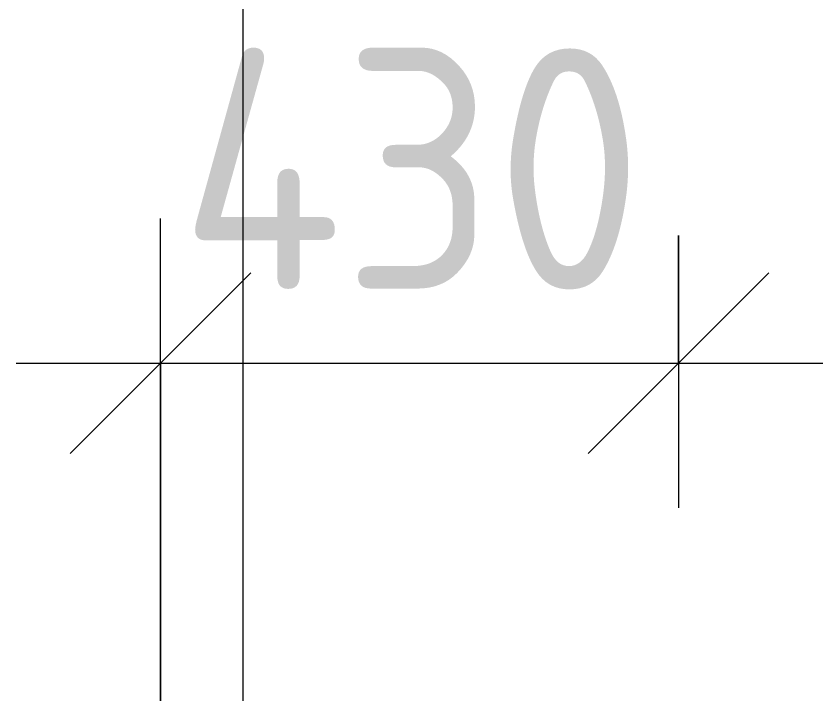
# Model space of a CAD drawing. Header units: millimetres. Extents: x 81037 to 284518, y -8553 to 29000.
# Drawn here: x 115080 to 115750, y 635 to 1197 of the extents above; entities that cross this region are included whole.
import ezdxf

# ---------------------------------------------------------------- set-up
doc = ezdxf.new("R2010")
doc.units = ezdxf.units.MM
for name, color, linetype, lineweight in [('A-ANNO-DIMS', 7, 'Continuous', 9), ('A-ANNO-DIMS-100', 7, 'Continuous', 9), ('A-WALL-IDEN', 7, 'Continuous', 9)]:
    doc.layers.add(name, color=color, linetype=linetype, lineweight=lineweight)
doc.styles.add('ISOCPEUR_1', font='isocpeur.ttf', dxfattribs={"width": 0.9, "height": 200})
doc.dimstyles.new('ISO-2_0_0_9К_Средний_округл2', dxfattribs={"dimscale": 304.8, "dimtxt": 199.196235162063, "dimasz": 0.4921259842519685, "dimexe": 0.3937007874015748, "dimexo": 0, "dimgap": 0, "dimtad": 1, "dimdec": 0, "dimrnd": 10, "dimzin": 0, "dimdsep": 46, "dimtxsty": 'ISOCPEUR_1', "dimblk1": 'OBLIQUE', "dimblk2": 'OBLIQUE', "dimsah": 1, "dimcen": 0.09, "dimdle": 0.3937007874015748, "dimazin": 0, "dimtfac": 1, "dimtdec": 4, "dimtix": 1, "dimtmove": 0, "dimatfit": 3, "dimfxl": 1, "dimtvp": 1, "dimtolj": 1, "dimtzin": 0, "dimarcsym": 2})

# ---------------------------------------------------------------- blocks, each defined once
blk = doc.blocks.new('DIMBLOCK35-План монтажа стен и перегородок 2 этажа в осях 23_33')
at = {"layer": 'A-ANNO-DIMS-100'}
for p, q in [((115200.0000000008, 499.9999999980197), (115200.0000000008, 1028.995935004145)), ((115630.0000000008, 1015.061952182125), (115630.0000000008, 788.9959350041448)), ((115630.0000000008, 908.9959350041449), (115630.0000000008, 1015.061952182125)), ((115080.0000000008, 908.9959350041449), (115750.0000000007, 908.9959350041449)), ((115200.0000000008, 908.9959350041449), (115200.0000000008, 499.9999999980196))]:
    blk.add_line(p, q, dxfattribs=at)
at = {"layer": 'A-ANNO-DIMS-100', "lineweight": 20}
for p, q in [((115200.0000000008, 908.9959350041449), (115275.0000000008, 983.9959350041448)), ((115630.0000000008, 908.9959350041449), (115705.0000000008, 983.9959350041448)), ((115200.0000000008, 908.9959350041449), (115125.0000000008, 833.995935004145)), ((115630.0000000008, 908.9959350041449), (115555.0000000008, 833.995935004145))]:
    blk.add_line(p, q, dxfattribs=at)
at = {"layer": 'A-ANNO-DIMS-100', "color": 0, "insert": (115215.8037648387, 1170.287084284779), "char_height": 200, "width": 478.0709643889512, "attachment_point": 1, "line_spacing_factor": 1.149209049011902, "style": 'ISOCPEUR_1'}
blk.add_mtext('430', dxfattribs=at)
blk = doc.blocks.new('_Oblique')
at = {"color": 0, "linetype": 'ByBlock', "lineweight": -2}
blk.add_line((-0.5, -0.5), (0.5, 0.5), dxfattribs=at)

msp = doc.modelspace()

# ---------------------------------------------------------------- linework, layer by layer
at = {"layer": 'A-WALL-IDEN'}
msp.add_line((115268.5792314278, 288.6469028456436), (115268.5792314278, 1899.144571463888), dxfattribs=at)

# ---------------------------------------------------------------- dimensions: what is measured, and where the dimension line sits
at = {"layer": 'A-ANNO-DIMS'}
dim = msp.add_linear_dim(base=(115630.0000000008, 908.9959350041449), p1=(115200.0000000008, 499.9999999980196), p2=(115630.0000000008, 1015.061952182125), dimstyle='ISO-2_0_0_9К_Средний_округл2', override={"dimpost": '<>', "dimfxl": 670.961112574866}, dxfattribs=at)
dim.commit()
dim.dimension.update_dxf_attribs({"geometry": 'DIMBLOCK35-План монтажа стен и перегородок 2 этажа в осях 23_33', "text_midpoint": (115415.0000000008, 1008.995935004145)})

doc.saveas('drawing.dxf')
